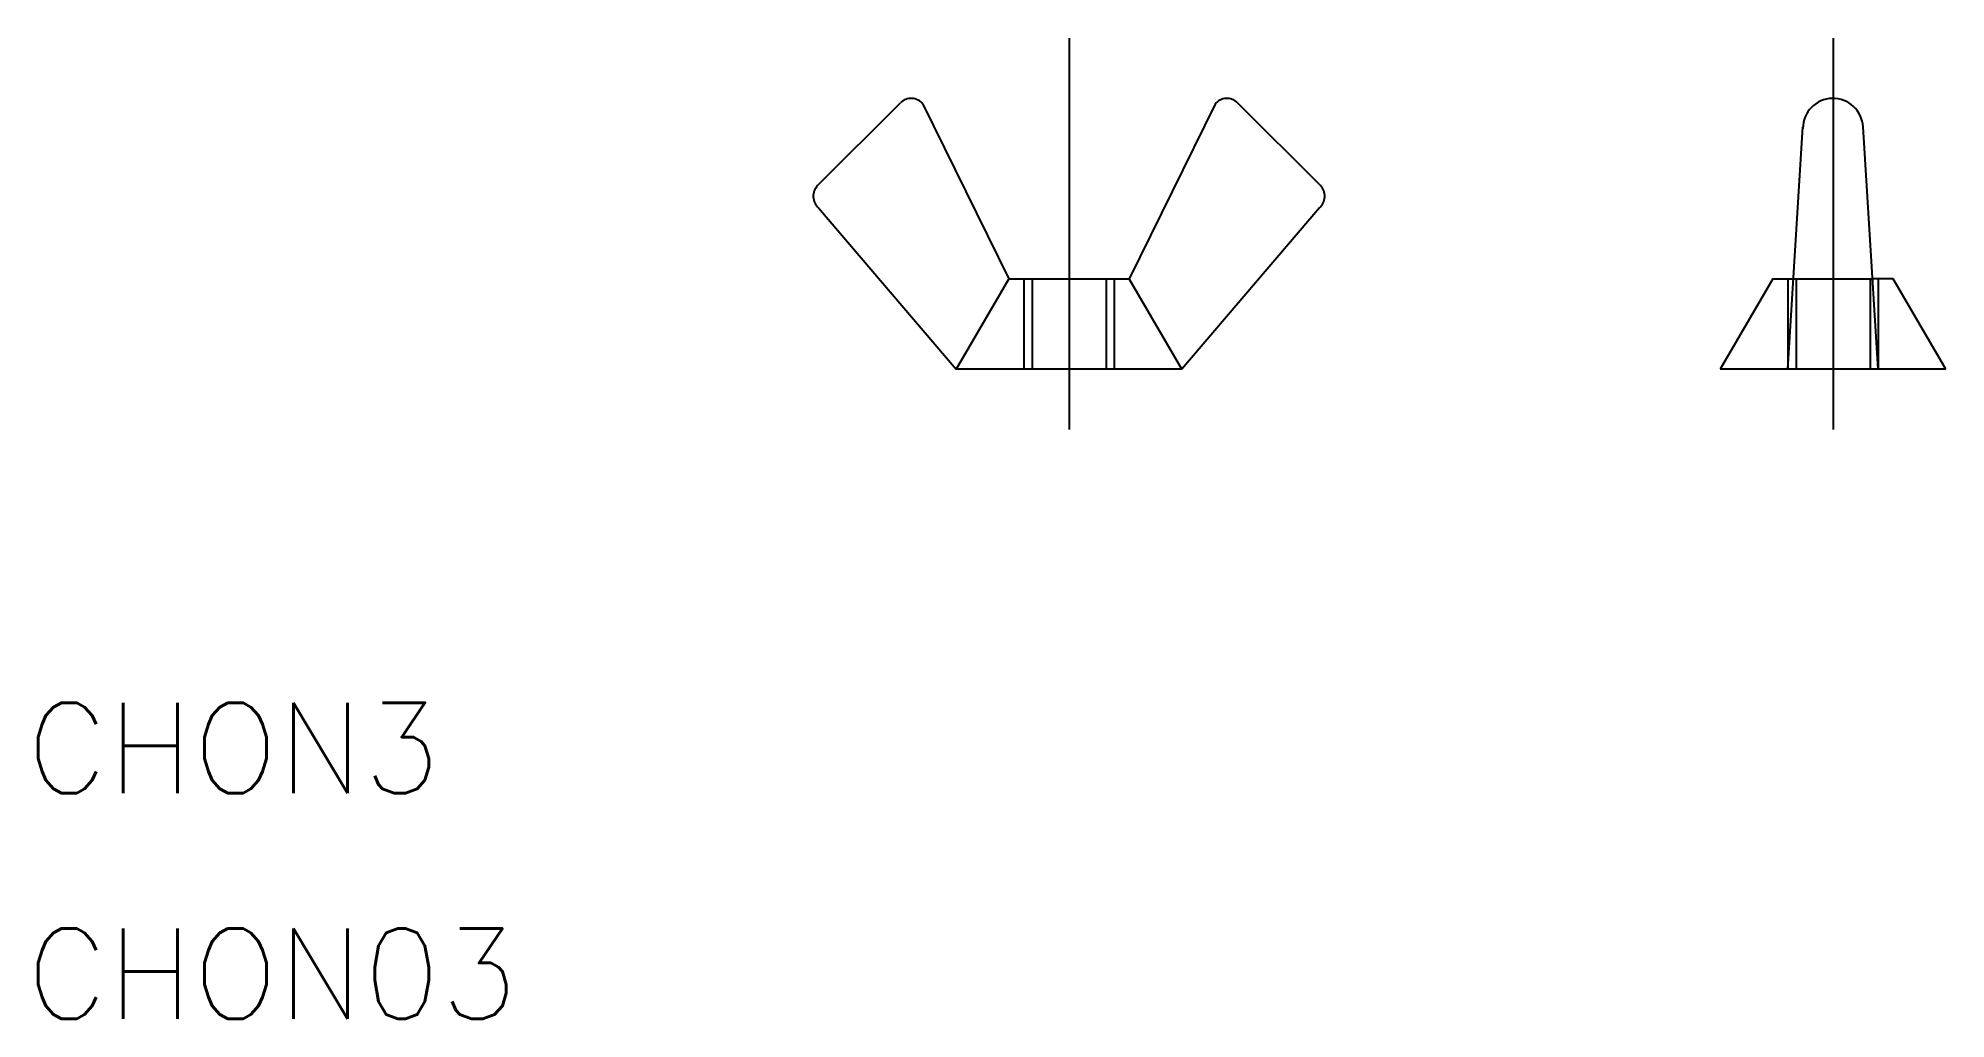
# Model space of a CAD drawing. Extents: x -34.3 to 29.1, y -21.6 to 11.
import ezdxf

# ---------------------------------------------------------------- set-up
doc = ezdxf.new("R2010")
doc.units = 0
doc.linetypes.add('CENTER', pattern=[50.8, 31.75, -6.35, 6.35, -6.35])
doc.linetypes.add('DASHED', pattern=[19.05, 12.7, -6.35])
doc.layers.get('0').update_dxf_attribs({"linetype": 'CONTINUOUS'})
doc.layers.add('CENTER', color=1, linetype='CENTER')
doc.styles.get("Standard").update_dxf_attribs({"font": 'txt.shx', "height": 3, "bigfont": 'bigfont.shx'})

msp = doc.modelspace()

# ---------------------------------------------------------------- linework, layer by layer
at = {"color": 7, "linetype": 'CONTINUOUS'}
for p, q in [((-8.355, 6.1), (-5.601, 8.854)), ((-4.856, 8.811), (-2, 3)), ((4.856, 8.811), (2, 3)), ((8.355, 6.1), (5.601, 8.854)), ((23.894, 0), (24.395, 8.05)), ((26.898, 0), (26.393, 8.05)), ((-8.323, 5.364), (-3.75, 0)), ((8.323, 5.364), (3.75, 0)), ((-2, 3), (-3.75, 0)), ((-2, 3), (2, 3)), ((3.75, 0), (2, 3)), ((23.394, 3), (21.644, 0)), ((23.394, 3), (24.081, 3)), ((27.394, 3), (26.71, 3)), ((29.144, 0), (27.394, 3)), ((3.75, 0), (-3.75, 0)), ((29.144, 0), (21.644, 0))]:
    msp.add_line(p, q, dxfattribs=at)
at = {"color": 3, "linetype": 'DASHED'}
for p, q in [((-1.5, 3), (-1.5, 0)), ((-1.23, 3), (-1.23, 0)), ((1.23, 3), (1.23, 0)), ((1.5, 3), (1.5, 0)), ((23.894, 3), (23.894, 0)), ((24.081, 3), (26.71, 3)), ((24.164, 3), (24.164, 0)), ((26.623, 3), (26.623, 0)), ((26.894, 3), (26.894, 0))]:
    msp.add_line(p, q, dxfattribs=at)
at = {"color": 7, "linetype": 'CONTINUOUS'}
for centre, radius, start, end in [((-5.248, 8.5), 0.5, 38.41066, 135), ((5.248, 8.5), 0.5, 45, 141.58934), ((25.394, 8), 1, 2.8553, 180), ((-8.001, 5.747), 0.5, 135, 229.94667), ((8.001, 5.747), 0.5, 310.05333, 45)]:
    msp.add_arc(centre, radius, start, end, dxfattribs=at)
at = {"layer": 'CENTER', "color": 1, "linetype": 'CENTER'}
for p, q in [((0, 11), (0, -2)), ((25.394, 11), (25.394, -2))]:
    msp.add_line(p, q, dxfattribs=at)

# ---------------------------------------------------------------- texts
at = {"color": 7, "linetype": 'CONTINUOUS'}
for s, p in [('CHON3', (-34.649, -14.084)), ('CHON03', (-34.649, -21.587))]:
    msp.add_text(s, height=3, dxfattribs=at).set_placement(p)

doc.saveas('drawing.dxf')
